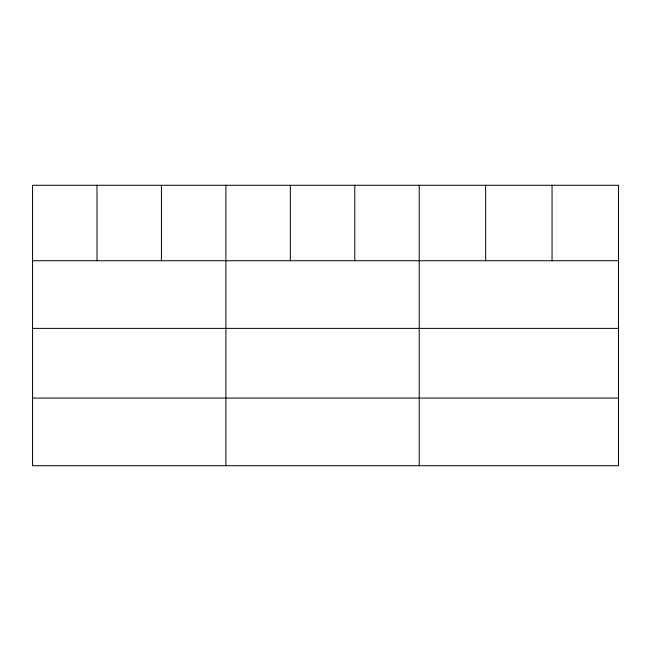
<?xml version="1.0" encoding="UTF-8"?>
<svg xmlns="http://www.w3.org/2000/svg" width="651" height="651" viewBox="0 0 651 651"><rect width="100%" height="100%" fill="white"/><g stroke="black" fill="none" stroke-linecap="round" stroke-linejoin="round"><path stroke-width="0.98" d="M32.55 260.734L618.45 260.734M32.55 328.381L618.45 328.381M32.55 398.078L618.45 398.078M552.048 185.275L552.048 260.734M485.646 185.275L485.646 260.734M419.244 185.275L419.244 465.725M354.795 185.275L354.795 260.734M290.346 185.275L290.346 260.734M225.897 185.275L225.897 465.725M161.448 185.275L161.448 260.734M96.999 185.275L96.999 260.734M618.45 185.275L32.55 185.275L32.55 465.725L618.45 465.725L618.45 185.275"/></g></svg>
